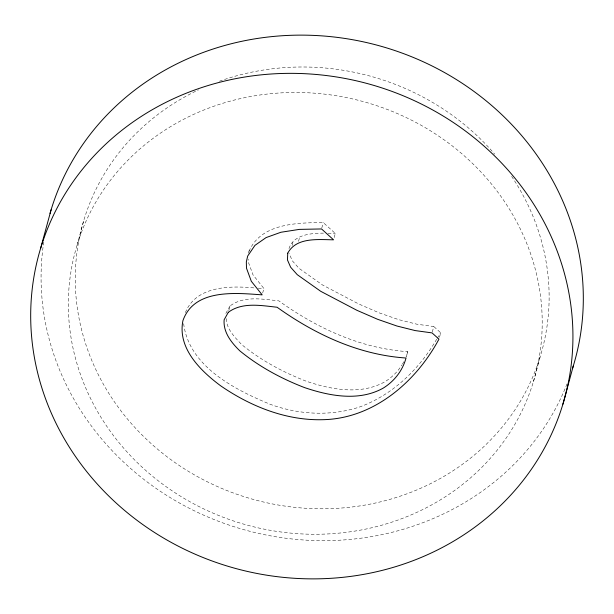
<?xml version="1.0" encoding="UTF-8"?>
<svg xmlns="http://www.w3.org/2000/svg" width="614" height="614" viewBox="0 0 614 614"><rect width="100%" height="100%" fill="white"/><g stroke="black" fill="none" stroke-linecap="round" stroke-linejoin="round"><path stroke-width="0.46" stroke-dasharray="3.07 2.3" d="M249.031 251.349C260.85 223.227 297.329 222.736 323.271 222.583L335.298 233.443L333.816 238.907M77.095 245.124L84.018 219.651M228.784 310.507L230.02 305.956C243.996 295.518 262.738 299.171 278.817 300.868C316.786 328.037 360.648 348.545 407.78 351.645L406.291 357.11M248.432 253.306L249.422 249.668M262.669 293.039L263.905 288.488L253.052 274.934L248.217 261.817L248.148 259.131M289.002 248.609C293.415 234.517 310.999 233.243 323.463 233.128M292.118 245.462L293.354 240.911M298.527 241.34L299.762 236.789M321.782 228.047L323.271 222.583M432.31 331.997L433.791 326.533L416.845 324.2L398.67 319.648L379.268 312.894L358.637 303.93L322.473 284.95L298.987 268.303L292.348 260.835L289.171 253.544M439.463 337.316L440.699 332.773L433.791 326.533M533.443 381.609A238.171 219.566 15.2 0 0 246.483 97.304A238.171 219.566 15.2 0 0 135.878 461.191A238.171 219.566 15.2 0 0 533.443 381.609L540.366 356.135M185.397 312.587C196.012 285.825 230.204 285.617 254.495 287.958M225.86 313.416L230.02 305.956M436.692 339.189C419.331 369.152 392.722 394.863 359.842 406.905C330.792 416.538 298.895 414.734 270.306 404.342C234.655 389.606 188.744 366.32 183.624 323.432M437.191 338.391L440.699 332.773M328.014 233.251L335.298 233.443M258.256 288.166L263.905 288.488M226.251 318.681C226.543 329.188 234.84 337.232 241.548 344.469C260.889 360.303 283.062 372.276 306.34 381.248C331.307 389.675 360.748 395.309 384.97 381.731A58.46 53.894 15.2 0 0 401.955 364.916M567.021 383.919A272.532 251.241 15.2 0 1 246.114 530.289A272.532 251.241 15.2 0 1 43.87 241.379M511.623 176.371A238.171 219.566 15.2 0 1 435.441 481.115A238.171 219.566 15.2 0 1 107.005 390.389A238.171 219.566 15.2 0 1 198.522 89.874M219.444 81.232A238.171 219.566 15.2 0 1 494.715 154.168M407.773 351.645A58.46 53.894 15.2 0 1 406.054 356.803M403.766 361.769A58.46 53.894 15.2 0 1 402.431 364.14"/><path stroke-width="0.92" d="M40.716 248.025L51.1 209.804M562.9 404.196A272.532 251.241 15.2 0 0 234.54 78.876A272.532 251.241 15.2 0 0 107.98 495.252A272.532 251.241 15.2 0 0 562.9 404.196L573.284 365.975M50.033 213.426A272.532 251.241 15.2 0 1 384.771 47.347A272.532 251.241 15.2 0 1 572.448 368.684M287.759 253.16L287.444 259.914L290.622 267.205L297.253 274.673L320.746 291.32L356.903 310.3L377.533 319.265L396.943 326.019L415.118 330.57L432.064 332.903L438.964 339.135C415.97 382.054 373.496 418.687 322.818 419.7C286.078 420.674 250.481 406.376 220.61 385.769C200.502 370.795 177.316 348.199 182.926 320.631C194.216 288.595 235.216 292.932 262.17 294.858L251.326 281.304L246.49 268.188L246.329 261.925L247.688 256.038L254.948 245.362L266.1 237.587L280.913 232.261L299.394 229.383L321.536 228.953L333.563 239.813C318.167 239.66 296.332 237.019 287.759 253.16M228.293 312.326L224.133 319.787C223.105 332.304 231.371 342.604 239.813 350.84C259.162 366.673 281.335 378.646 304.613 387.618C329.572 396.045 359.021 401.679 383.243 388.102A58.46 53.894 15.2 0 0 406.038 358.016C358.914 354.915 315.059 334.407 277.083 307.238C261.011 305.542 242.269 301.888 228.293 312.326"/></g></svg>
